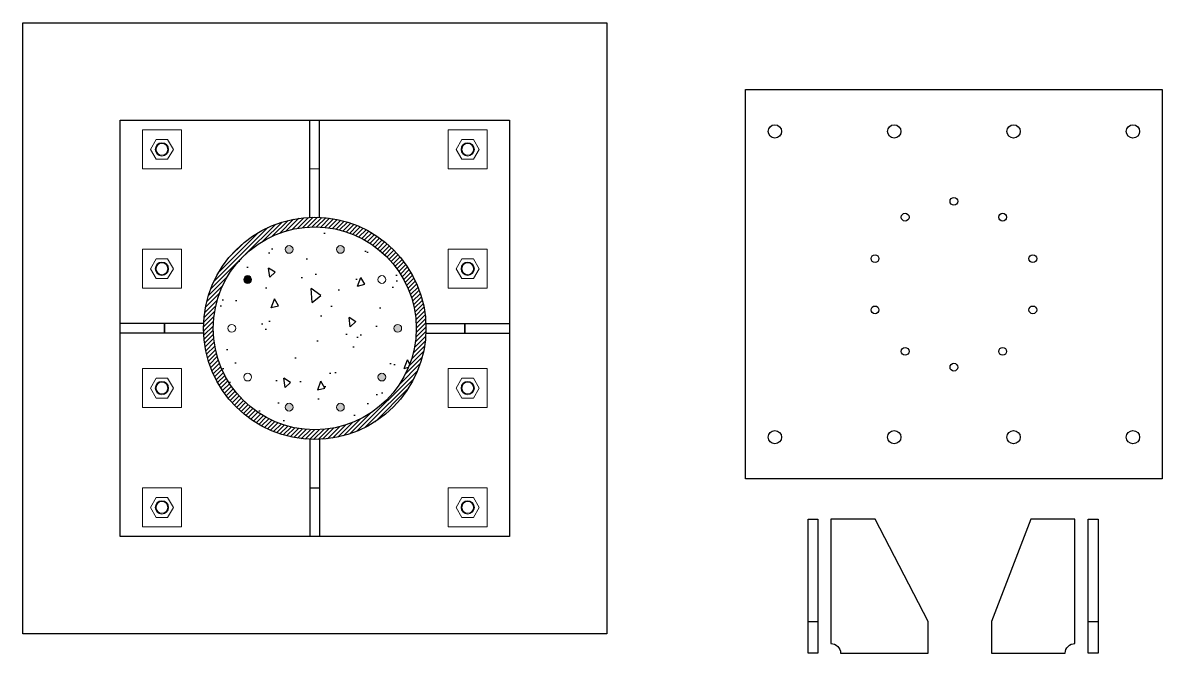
# Model space of a CAD drawing. Header units: millimetres. Extents: x -6949 to 83354, y -55091 to 16861.
# Drawn here: x 19553 to 21894, y -55010 to -53714 of the extents above; entities that cross this region are included whole.
import ezdxf

# ---------------------------------------------------------------- set-up
doc = ezdxf.new("R2010")
doc.units = ezdxf.units.MM
doc.layers.add('armatura', color=1, linetype='Continuous', lineweight=15)
doc.layers.add('bulloni', color=5, linetype='Continuous', lineweight=18)

# ---------------------------------------------------------------- blocks, each defined once
blk = doc.blocks.new('*U82')
at = {"layer": 'bulloni'}
blk.add_lwpolyline([(-23.7, 0), (-11.8, -20.5), (11.8, -20.5), (23.7, 0), (11.8, 20.5), (-11.8, 20.5)], close=True, dxfattribs=at)
for radius in [13.7, 12]:
    blk.add_circle((0, 0), radius, dxfattribs=at)
blk = doc.blocks.new('*U83')
at = {"color": 0, "linetype": 'ByBlock', "lineweight": -2, "transparency": 16777216}
for p in [(0, 735.9), (0, 490.6), (0, 245.3), (0, 0)]:
    blk.add_blockref('*U82', p, dxfattribs=at)
blk = doc.blocks.new('*U84')
at = {"layer": 'bulloni'}
blk.add_lwpolyline([(-23.7, 0), (-11.8, -20.5), (11.8, -20.5), (23.7, 0), (11.8, 20.5), (-11.8, 20.5)], close=True, dxfattribs=at)
for radius in [13.7, 12]:
    blk.add_circle((0, 0), radius, dxfattribs=at)
blk = doc.blocks.new('*U85')
at = {"color": 0, "linetype": 'ByBlock', "lineweight": -2, "transparency": 16777216}
for p in [(0, 735.9), (0, 490.6), (0, 245.3), (0, 0)]:
    blk.add_blockref('*U84', p, dxfattribs=at)
blk = doc.blocks.new('*U90')
blk.add_circle((0, 0), 8)
blk = doc.blocks.new('*U91')
at = {"layer": 'armatura', "color": 0, "linetype": 'ByBlock', "lineweight": -2, "transparency": 16777216}
for p, rotation in [((17476.4, -55119), 287.9999999999999), ((17581.8, -55119), 251.9999999999999), ((17391.2, -55180.9), 323.9999999999998), ((17667, -55180.9), 215.9999999999999), ((17699.6, -55281.1), 180), ((17391.2, -55381.4), 35.99999999999999), ((17667, -55381.4), 143.9999999999999), ((17476.4, -55443.3), 71.99999999999996), ((17581.8, -55443.3), 108)]:
    blk.add_blockref('*U90', p, dxfattribs=dict(at, rotation=rotation))
blk.add_blockref('*U90', (17358.6, -55281.1), dxfattribs=at)
blk = doc.blocks.new('*U93')
blk.add_circle((0, 0), 8)
blk = doc.blocks.new('*U94')
at = {"color": 0, "linetype": 'ByBlock', "lineweight": -2, "transparency": 16777216}
for p, rotation in [((17476.4, -55119), 287.9999999999999), ((17581.8, -55119), 251.9999999999999), ((17391.2, -55180.9), 323.9999999999998), ((17667, -55180.9), 215.9999999999999), ((17699.6, -55281.1), 180), ((17391.2, -55381.4), 35.99999999999999), ((17667, -55381.4), 143.9999999999999), ((17476.4, -55443.3), 71.99999999999996), ((17581.8, -55443.3), 108)]:
    blk.add_blockref('*U93', p, dxfattribs=dict(at, rotation=rotation))
blk.add_blockref('*U93', (17358.6, -55281.1), dxfattribs=at)

msp = doc.modelspace()

# ---------------------------------------------------------------- hatches: boundary and pattern name
h = msp.add_hatch()
h.set_pattern_fill('ANSI31', color=256, scale=2)
h.set_pattern_definition([(45, (2623.696, 939.2934), (-4.49012806, 4.49012806), [])])
h.paths.add_polyline_path([(19924.3, -54341.9, 1), (20381.3, -54341.9, 1)])
h.paths.add_polyline_path([(20361.3, -54341.9, -1), (19944.3, -54341.9, -1)], flags=16)
h.paths.add_polyline_path([(20022.9, -54241.6, -1), (20006.9, -54241.6, -1)], flags=0)
h.paths.add_polyline_path([(20108.1, -54179.7, -1), (20092.1, -54179.7, -1)], flags=0)
h.paths.add_polyline_path([(19990.3, -54341.9, -1), (19974.3, -54341.9, -1)], flags=0)
h.paths.add_polyline_path([(20213.5, -54179.7, -1), (20197.5, -54179.7, -1)], flags=0)
h.paths.add_polyline_path([(20022.9, -54442.1, -1), (20006.9, -54442.1, -1)], flags=0)
h.paths.add_polyline_path([(20298.7, -54241.6, -1), (20282.7, -54241.6, -1)], flags=0)
h.paths.add_polyline_path([(20108.1, -54504, -1), (20092.1, -54504, -1)], flags=0)
h.paths.add_polyline_path([(20331.3, -54341.9, -1), (20315.3, -54341.9, -1)], flags=0)
h.paths.add_polyline_path([(20213.5, -54504, -1), (20197.5, -54504, -1)], flags=0)
h.paths.add_polyline_path([(20298.7, -54442.1, -1), (20282.7, -54442.1, -1)], flags=0)
h = msp.add_hatch()
h.set_pattern_fill('AR-CONC', color=256, angle=48)
h.set_pattern_definition([(98, (2623.7, 939.3), (133.7504, 124.72426), [19.05, -209.55]), (43, (2623.7, 939.3), (-165.56536, 101.651), [15.24, -167.6406]), (148.45144, (2634.84, 949.69), (-31.81497, 226.3753), [16.19, -178.09024]), (94.1842, (2585.94, 973.29), (212.6308, 173.3192), [28.575, -314.325]), (144.63556, (2603.66, 987.73), (-25.0191, 341.986), [24.285, -267.1356]), (39.18415, (2585.94, 973.29), (-25.0191, 341.986), [22.86, -251.4597]), (69, (2612.38, 983.66), (177.4477, 44.24268), [19.05, -209.55]), (14, (2612.38, 983.66), (-95.5247, 169.17366), [15.24, -167.64]), (119.45145, (2627.17, 987.35), (81.923, 213.41634), [16.19, -178.08994]), (85.5, (2623.696, 939.293), (-60.76996, 58.873644), [0, -165.608, 0, -170.18, 0, -168.275]), (55.5, (2623.7, 939.29), (-29.7376, 116.69058), [0, -97.028, 0, -161.798, 0, -64.135]), (15.5, (2585.795, 897.2), (94.9851, 96.93017), [0, -63.5, 0, -198.12, 0, -262.89]), (5.5, (2568.8, 878.32), (80.2222, 127.09508), [0, -82.55, 0, -131.572, 0, -186.69])])
h.paths.add_polyline_path([(19944.3, -54341.9, 1), (20361.3, -54341.9, 1)])
h.paths.add_polyline_path([(20331.3, -54341.9, -1), (20315.3, -54341.9, -1)], flags=16)
h.paths.add_polyline_path([(20282.7, -54241.6, -1), (20298.7, -54241.6, -1)], flags=16)
h.paths.add_polyline_path([(20298.7, -54442.1, -1), (20282.7, -54442.1, -1)], flags=16)
h.paths.add_polyline_path([(20197.5, -54179.7, -1), (20213.5, -54179.7, -1)], flags=16)
h.paths.add_polyline_path([(20213.5, -54504, -1), (20197.5, -54504, -1)], flags=16)
h.paths.add_polyline_path([(20092.1, -54179.7, -1), (20108.1, -54179.7, -1)], flags=16)
h.paths.add_polyline_path([(20108.1, -54504, -1), (20092.1, -54504, -1)], flags=16)
h.paths.add_polyline_path([(20006.9, -54241.6, -1), (20022.9, -54241.6, -1)], flags=16)
h.paths.add_polyline_path([(20006.9, -54442.1, -1), (20022.9, -54442.1, -1)], flags=16)
h.paths.add_polyline_path([(19974.3, -54341.9, -1), (19990.3, -54341.9, -1)], flags=16)
at = {"layer": 'armatura'}
h = msp.add_hatch(color=256, dxfattribs=at)
h.dxf.hatch_style = 1
h.paths.add_polyline_path([(20108.1, -54179.7, 1), (20092.1, -54179.7, 1)])
h.paths.add_polyline_path([(20213.5, -54179.7, 1), (20197.5, -54179.7, 1)])
h.paths.add_polyline_path([(20108.1, -54504, 1), (20092.1, -54504, 1)])
h.paths.add_polyline_path([(20213.5, -54504, 1), (20197.5, -54504, 1)])
h = msp.add_hatch(color=256, dxfattribs=at)
h.dxf.hatch_style = 1
h.paths.add_polyline_path([(20331.3, -54341.9, 1), (20315.3, -54341.9, 1)])
h.paths.add_polyline_path([(20298.7, -54442.1, 1), (20282.7, -54442.1, 1)])
h.paths.add_polyline_path([(20108.1, -54179.7, 1), (20092.1, -54179.7, 1)])
h = msp.add_hatch(color=256, dxfattribs=at)
h.dxf.hatch_style = 1
h.paths.add_polyline_path([(20022.9, -54241.6, 1), (20006.9, -54241.6, 1)])

# ---------------------------------------------------------------- linework, layer by layer
for points in [[(19552.8, -53713.9), (20752.8, -53713.9), (20752.8, -54969.9), (19552.8, -54969.9)], [(21166.4, -54734.2), (21186.4, -54734.2), (21186.4, -55009.7), (21166.4, -55009.7)], [(21742.2, -54734.1), (21762.2, -54734.1), (21762.2, -55009.6), (21742.2, -55009.6)]]:
    msp.add_lwpolyline(points, close=True)
for points in [[(21038.1, -54651.3), (21038.1, -53851.3), (21894.1, -53851.3), (21894.1, -54651.3), (21038.1, -54651.3)], [(19752.8, -53913.9), (20552.8, -53913.9), (20552.8, -54769.9), (19752.8, -54769.9), (19752.8, -53913.9)], [(20142.8, -54113.6), (20142.8, -53913.9)], [(20162.8, -54113.6), (20162.8, -53913.9)], [(20142.8, -54013.9), (20162.8, -54013.7)], [(19924.3, -54331.9), (19752.8, -54331.9)], [(19844.3, -54351.9), (19844.3, -54331.9), (19844.3, -54351.9), (19844.3, -54351.9)], [(19924.3, -54341.9), (19924.3, -54341.9)], [(20381.3, -54331.9), (20552.8, -54331.9)], [(20461.3, -54351.9), (20461.3, -54331.9), (20461.3, -54351.9), (20461.3, -54351.9)], [(19924.3, -54351.9), (19752.8, -54351.9)], [(20381.3, -54351.9), (20552.8, -54351.9)], [(20142.8, -54570.1), (20142.8, -54769.9)], [(20162.8, -54570.1), (20162.8, -54769.9)], [(20142.8, -54669.8), (20162.8, -54670)], [(21166.4, -54944.7), (21186.4, -54944.7)], [(21742.2, -54944.6), (21762.2, -54944.6)]]:
    msp.add_lwpolyline(points)
for points in [[(21213.3, -54734.2), (21213.3, -54989.7, -0.416074), (21233.3, -55009.7), (21412.9, -55009.7), (21412.9, -54944.7), (21304.1, -54734.2)], [(21714.8, -54734.2), (21624.1, -54734.2), (21543.3, -54944.7), (21543.3, -55009.7), (21694.8, -55009.7, -0.416074), (21714.8, -54989.7)]]:
    msp.add_lwpolyline(points, format="xyb", close=True)
for centre, radius in [((21098.2, -53937.1), 13.7), ((21343.5, -53937.1), 13.7), ((21588.8, -53937.1), 13.7), ((21834.1, -53937.1), 13.7), ((20152.8, -54341.9), 228.5), ((20152.8, -54341.9), 208.5), ((21098.2, -54565.6), 13.7), ((21343.5, -54565.6), 13.7), ((21588.8, -54565.6), 13.7), ((21834.1, -54565.6), 13.7)]:
    msp.add_circle(centre, radius)
at = {"layer": 'bulloni'}
for points in [[(19798.6, -54014), (19878.6, -54014), (19878.6, -53934), (19798.6, -53934)], [(20427.1, -54014), (20507.1, -54014), (20507.1, -53934), (20427.1, -53934)], [(19798.6, -54259.3), (19878.6, -54259.3), (19878.6, -54179.3), (19798.6, -54179.3)], [(20427.1, -54259.3), (20507.1, -54259.3), (20507.1, -54179.3), (20427.1, -54179.3)], [(19798.6, -54504.6), (19878.6, -54504.6), (19878.6, -54424.6), (19798.6, -54424.6)], [(20427.1, -54504.6), (20507.1, -54504.6), (20507.1, -54424.6), (20427.1, -54424.6)], [(19798.6, -54749.9), (19878.6, -54749.9), (19878.6, -54669.9), (19798.6, -54669.9)], [(20427.1, -54749.9), (20507.1, -54749.9), (20507.1, -54669.9), (20427.1, -54669.9)]]:
    msp.add_lwpolyline(points, close=True, dxfattribs=at)

# ---------------------------------------------------------------- block references
msp.add_blockref('*U83', (19838.6, -54709.9))
at = {"xscale": -1}
msp.add_blockref('*U85', (20467.1, -54709.9), dxfattribs=at)
at = {"rotation": 90}
msp.add_blockref('*U94', (-33815, -71780.4), dxfattribs=at)
at = {"layer": 'armatura'}
msp.add_blockref('*U91', (2623.7, 939.3), dxfattribs=at)

doc.saveas('drawing.dxf')
